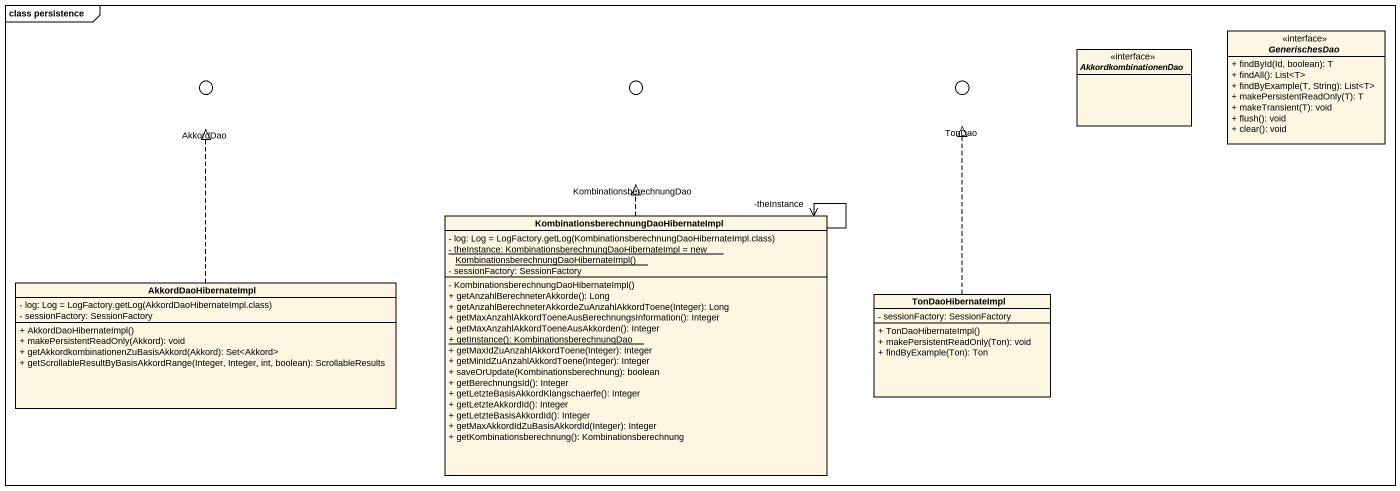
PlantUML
@startuml
mainframe class persistence
allowmixing
hide circle
hide empty members
skinparam classAttributeIconSize 0
() KombinationsberechnungDao <<interface>>
() AkkordDao <<interface>>
() TonDao <<interface>>
interface AkkordkombinationenDao <<interface>>
interface GenerischesDao <<interface>> {
  + findById(Id, boolean): T
  + findAll(): List<T>
  + findByExample(T, String): List<T>
  + makePersistentReadOnly(T): T
  + makeTransient(T): void
  + flush(): void
  + clear(): void
}
class "KombinationsberechnungDaoHibernateImpl" as KombinationsberechnungDaoHib {
  {field} - log: Log = LogFactory.getLog(KombinationsberechnungDaoHibernateImpl.class)
  {static} {field} - theInstance: KombinationsberechnungDaoHibernateImpl = new KombinationsberechnungDaoHibernateImpl()
  - sessionFactory: SessionFactory
  - KombinationsberechnungDaoHibernateImpl()
  + getAnzahlBerechneterAkkorde(): Long
  + getAnzahlBerechneterAkkordeZuAnzahlAkkordToene(Integer): Long
  + getMaxAnzahlAkkordToeneAusBerechnungsInformation(): Integer
  + getMaxAnzahlAkkordToeneAusAkkorden(): Integer
  {static} + getInstance(): KombinationsberechnungDao
  + getMaxIdZuAnzahlAkkordToene(Integer): Integer
  + getMinIdZuAnzahlAkkordToene(Integer): Integer
  + saveOrUpdate(Kombinationsberechnung): boolean
  + getBerechnungsId(): Integer
  + getLetzteBasisAkkordKlangschaerfe(): Integer
  + getLetzteAkkordId(): Integer
  + getLetzteBasisAkkordId(): Integer
  + getMaxAkkordIdZuBasisAkkordId(Integer): Integer
  + getKombinationsberechnung(): Kombinationsberechnung
}
class AkkordDaoHibernateImpl {
  {field} - log: Log = LogFactory.getLog(AkkordDaoHibernateImpl.class)
  - sessionFactory: SessionFactory
  + AkkordDaoHibernateImpl()
  + makePersistentReadOnly(Akkord): void
  + getAkkordkombinationenZuBasisAkkord(Akkord): Set<Akkord>
  + getScrollableResultByBasisAkkordRange(Integer, Integer, int, boolean): ScrollableResults
}
class TonDaoHibernateImpl {
  - sessionFactory: SessionFactory
  + TonDaoHibernateImpl()
  + makePersistentReadOnly(Ton): void
  + findByExample(Ton): Ton
}
KombinationsberechnungDaoHib .up.|> KombinationsberechnungDao
KombinationsberechnungDaoHib --> "-theInstance" KombinationsberechnungDaoHib
AkkordDaoHibernateImpl .up.|> AkkordDao
TonDaoHibernateImpl .up.|> TonDao
@enduml
